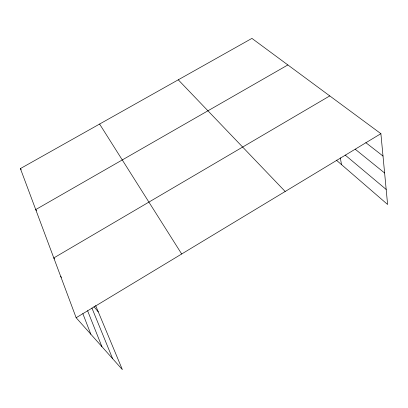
<?xml version="1.0" encoding="UTF-8"?>
<svg xmlns="http://www.w3.org/2000/svg" width="408" height="408" viewBox="0 0 408 408"><rect width="100%" height="100%" fill="white"/><g stroke="black" fill="none" stroke-linecap="round" stroke-linejoin="round"><path stroke-width="0.61" d="M76.143 317.735L380.888 133.676L251.92 38.393L20.4 168.581L76.143 317.735L122.364 369.607L95.62 305.505M329.766 95.911L53.795 257.948L54.601 258.917M287.864 64.948L35.725 209.595L36.511 210.594M365.854 142.683L383.01 156.05M355.235 149.231L384.616 173.002M345.168 155.06L386.172 189.44M336.33 160.14L387.6 204.474L380.888 133.676M178.265 79.81L285.172 191.485M60.7 276.42L61.516 277.384M93.947 306.643L98.297 311.916M20.4 168.581L21.165 169.601M99.603 124.047L181.682 253.995M91.917 308.015L112.618 358.668M87.582 310.728L101.918 346.662M82.834 313.614L90.841 334.228M340.343 157.855L341.496 164.608"/></g></svg>
